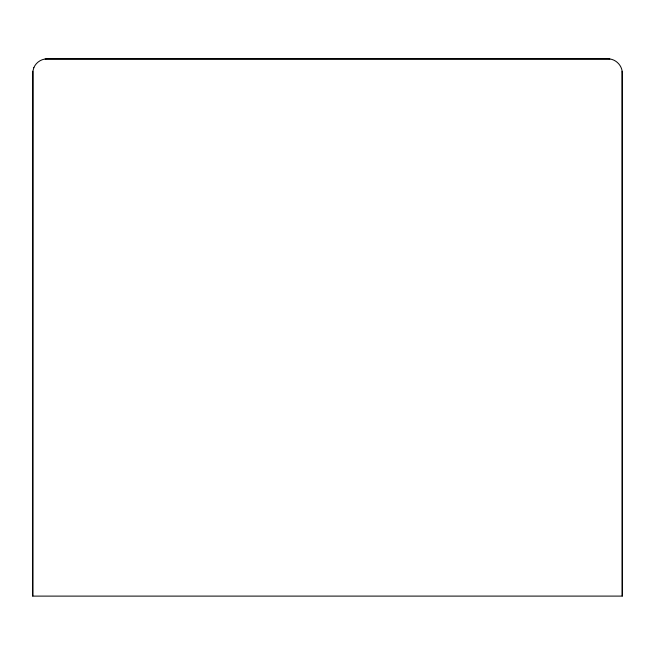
<?xml version="1.0" encoding="UTF-8"?>
<svg xmlns="http://www.w3.org/2000/svg" width="655" height="655" viewBox="0 0 655 655"><rect width="100%" height="100%" fill="white"/><g stroke="black" fill="none" stroke-linecap="round" stroke-linejoin="round"><path stroke-width="0.98" d="M33.839 67.702C35.959 62.471 41.371 58.852 47.013 58.901L607.979 58.885C615.602 58.729 622.406 65.525 622.242 73.147L622.25 596.099L32.758 596.115L32.873 71.297L33.839 67.702M32.873 71.297L32.758 596.115M45.154 59.015L609.846 59.007M622.119 71.289L622.25 596.099"/></g></svg>
